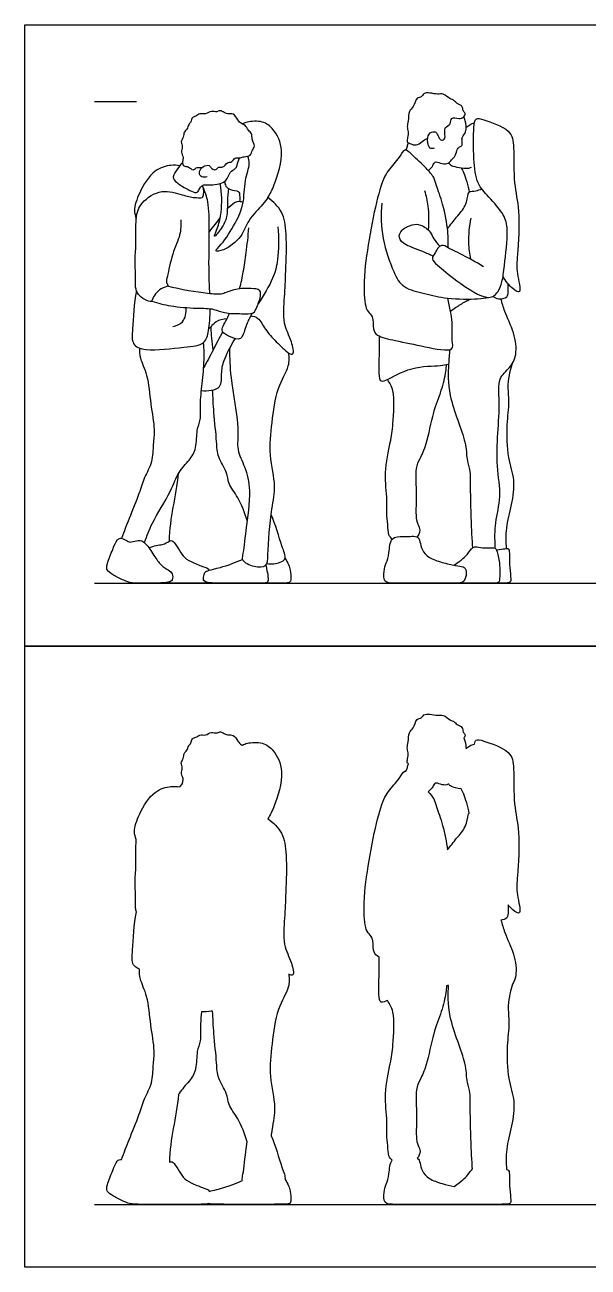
# Model space of a CAD drawing. Header units: millimetres. Extents: x 1 to 7, y 0.3 to 34.9.
# Drawn here: x 1.011 to 3.062, y 20.38 to 24.901 of the extents above; entities that cross this region are included whole.
import ezdxf

# ---------------------------------------------------------------- set-up
doc = ezdxf.new("R2010")
doc.units = ezdxf.units.MM
for name, color, linetype, true_color in [('AG-DIAGRAM', 7, 'Continuous', 0xfecc66), ('AG-GUIDE', 7, 'Continuous', 0xcccccc), ('AG-OUTLINE', 7, 'Continuous', 0x8000ff), ('AG-PEOPLE', 7, 'Continuous', 0x66ccff), ('X-VPRT', 6, 'Continuous', 0xff00ff)]:
    doc.layers.add(name, color=color, linetype=linetype, true_color=true_color)

msp = doc.modelspace()

# ---------------------------------------------------------------- linework, layer by layer
at = {"layer": 'AG-DIAGRAM'}
for points in [[(1.2653, 22.8691), (5.5325, 22.8691)], [(1.2653, 20.6085), (5.5325, 20.6085)]]:
    msp.add_lwpolyline(points, dxfattribs=at)
at = {"layer": 'AG-GUIDE'}
msp.add_lwpolyline([(1.2653, 24.6217), (1.4177, 24.6217)], dxfattribs=at)
at = {"layer": 'AG-OUTLINE'}
for points, knots in [([(2.7701, 21.6982), (2.7757, 21.6917), (2.7923, 21.6754), (2.8234, 21.6563), (2.7984, 21.744), (2.8048, 21.8022), (2.8152, 21.9676), (2.7888, 22.06), (2.7931, 22.1924), (2.7834, 22.2612), (2.6854, 22.2939), (2.6537, 22.3031), (2.6488, 22.2905), (2.6476, 22.2837), (2.6417, 22.2822), (2.6303, 22.2777), (2.6213, 22.2707), (2.6172, 22.2668), (2.6171, 22.2757), (2.614, 22.2946), (2.6112, 22.3015), (2.6091, 22.3063), (2.6126, 22.3097), (2.6172, 22.3189), (2.6039, 22.3261), (2.6068, 22.3476), (2.5828, 22.3523), (2.574, 22.3676), (2.5578, 22.3693), (2.5354, 22.3927), (2.5132, 22.3861), (2.4868, 22.3937), (2.4621, 22.393), (2.4563, 22.3757), (2.4344, 22.3775), (2.4283, 22.3394), (2.4065, 22.328), (2.4091, 22.2905), (2.4006, 22.2706), (2.4082, 22.2515), (2.4052, 22.2312), (2.4005, 22.216), (2.4054, 22.2127), (2.4072, 22.2115), (2.4062, 22.2072), (2.4039, 22.1987), (2.4005, 22.1892), (2.3985, 22.1846), (2.3973, 22.1848), (2.3884, 22.1851), (2.3739, 22.154), (2.3297, 22.1091), (2.2964, 22.0396), (2.2404, 21.7496), (2.2468, 21.6306), (2.2576, 21.596), (2.2812, 21.58), (2.2774, 21.5325), (2.2872, 21.5157), (2.2988, 21.5094), (2.301, 21.5083), (2.3003, 21.4846), (2.3027, 21.445), (2.2952, 21.3382), (2.3171, 21.3437), (2.3288, 21.3491), (2.3309, 21.3501), (2.3391, 21.337), (2.359, 21.3112), (2.352, 21.1847), (2.3431, 21.1222), (2.3163, 21.0108), (2.3325, 20.9144), (2.3263, 20.8642), (2.3332, 20.8238), (2.3327, 20.7835), (2.3437, 20.7735), (2.3485, 20.7691), (2.3395, 20.7588), (2.3382, 20.7146), (2.3268, 20.6813), (2.317, 20.655), (2.317, 20.6085), (2.354, 20.6085), (2.4502, 20.6085), (2.5399, 20.6085), (2.566, 20.6085), (2.571, 20.6085), (2.643, 20.6085), (2.6777, 20.6085), (2.6996, 20.6085), (2.6996, 20.6085), (2.761, 20.6085), (2.7764, 20.6085), (2.782, 20.6187), (2.7751, 20.6641), (2.7755, 20.7122), (2.7743, 20.7336), (2.7679, 20.7351), (2.7646, 20.7349), (2.7627, 20.7595), (2.7615, 20.8099), (2.7844, 20.8937), (2.7981, 20.9855), (2.7676, 21.065), (2.764, 21.1848), (2.7768, 21.2661), (2.7674, 21.3297), (2.7766, 21.3745), (2.7828, 21.398), (2.7866, 21.4092), (2.792, 21.4186), (2.8036, 21.4493), (2.7945, 21.5206), (2.7566, 21.5961), (2.7486, 21.6279), (2.7442, 21.6433), (2.7523, 21.6437), (2.7715, 21.6487), (2.7696, 21.6762), (2.7709, 21.6906), (2.7701, 21.6982)], [-12.945465, -12.945465, -12.945465, -12.945465, -12.779139, -12.486422, -12.026714, -11.545844, -10.829503, -10.243521, -9.59741, -9.141774, -8.578851, -8.272858, -8.082777, -8.082777, -8.082777, -7.838833, -7.603968, -7.603968, -7.603968, -7.38258, -7.155936, -7.155936, -7.155936, -6.954249, -6.757476, -6.518948, -6.258958, -6.029837, -5.807255, -5.497017, -5.234522, -4.931838, -4.663253, -4.446638, -4.215137, -3.886446, -3.614511, -3.280432, -3.015942, -2.767095, -2.504128, -2.288228, -2.1413, -2.1413, -2.1413, -1.933641, -1.711081, -1.711081, -1.711081, -1.658486, -1.326636, -0.879551, -0.373286, 0.615954, 1.24365, 1.555728, 1.841006, 2.219332, 2.51362, 2.576718, 2.576718, 2.576718, 3.059261, 3.601534, 3.856716, 3.906901, 3.906901, 3.906901, 4.295777, 4.919783, 5.397444, 6.001306, 6.568816, 6.968185, 7.335275, 7.688054, 7.940554, 7.940554, 7.940554, 8.100309, 8.260064, 8.419819, 8.579574, 8.739329, 8.899084, 9.058838, 9.105354, 9.105354, 9.105354, 9.249022, 9.249022, 9.249022, 9.249022, 9.367419, 9.485816, 9.604212, 9.722609, 9.841006, 9.917395, 9.917395, 9.917395, 10.409401, 10.943846, 11.485099, 12.011808, 12.634707, 13.15928, 13.610534, 13.992425, 14.333486, 14.333486, 14.333486, 14.592949, 15.100747, 15.626243, 16.022755, 16.022755, 16.022755, 16.250482, 16.537418, 16.811352, 16.811352, 16.811352, 16.811352]), ([(1.8962, 22.0116), (1.905, 22.0269), (1.921, 22.0573), (1.9609, 22.1837), (1.9192, 22.2597), (1.88, 22.2928), (1.8207, 22.2889), (1.809, 22.2824), (1.8032, 22.2795), (1.8019, 22.28), (1.7955, 22.2827), (1.7861, 22.2939), (1.7721, 22.3199), (1.7499, 22.3143), (1.7335, 22.3238), (1.7206, 22.3307), (1.7099, 22.3207), (1.6893, 22.33), (1.6701, 22.3129), (1.6476, 22.3202), (1.6352, 22.3065), (1.6186, 22.3054), (1.6174, 22.2864), (1.6063, 22.278), (1.6033, 22.2593), (1.5891, 22.2515), (1.5901, 22.2302), (1.5763, 22.2152), (1.5885, 22.1965), (1.5765, 22.1767), (1.5913, 22.1579), (1.5853, 22.1471), (1.5852, 22.1407), (1.5852, 22.14), (1.5817, 22.136), (1.5785, 22.132), (1.5754, 22.1278), (1.5647, 22.1297), (1.5419, 22.1315), (1.4772, 22.1149), (1.4271, 22.0329), (1.4055, 21.9665), (1.4134, 21.9455), (1.4169, 21.9363), (1.4169, 21.9359), (1.4138, 21.9073), (1.4182, 21.8416), (1.4105, 21.7822), (1.4157, 21.7346), (1.412, 21.6938), (1.4162, 21.6768), (1.4176, 21.6728), (1.4072, 21.6275), (1.405, 21.5386), (1.3988, 21.4826), (1.4188, 21.4682), (1.4286, 21.4645), (1.4288, 21.4524), (1.4286, 21.4261), (1.4612, 21.3631), (1.4672, 21.2627), (1.4861, 21.1688), (1.4773, 21.115), (1.4778, 21.0493), (1.4444, 20.9927), (1.4282, 20.934), (1.3899, 20.8426), (1.3727, 20.7976), (1.3633, 20.7717), (1.3574, 20.7727), (1.3464, 20.7691), (1.333, 20.7369), (1.3078, 20.6727), (1.3085, 20.6555), (1.3301, 20.6389), (1.3753, 20.617), (1.3972, 20.6085), (1.4339, 20.6085), (1.462, 20.6085), (1.4667, 20.6085), (1.5661, 20.6085), (1.6496, 20.6085), (1.6728, 20.6085), (1.6786, 20.611), (1.6949, 20.6085), (1.7577, 20.6085), (1.8377, 20.6085), (1.8626, 20.6085), (1.8665, 20.6085), (1.9552, 20.6085), (1.9789, 20.6085), (1.9789, 20.6227), (1.9802, 20.6541), (1.9693, 20.683), (1.9581, 20.6999), (1.96, 20.7096), (1.9432, 20.7501), (1.9237, 20.8212), (1.9078, 20.8582), (1.9087, 20.865), (1.9146, 20.9086), (1.9279, 20.9589), (1.8984, 21.0768), (1.911, 21.1917), (1.9254, 21.317), (1.9766, 21.3958), (1.9733, 21.4304), (1.9721, 21.446), (1.9786, 21.442), (1.9936, 21.4377), (1.9825, 21.4941), (1.9487, 21.5535), (1.9571, 21.6535), (1.9612, 21.7431), (1.9658, 21.8782), (1.953, 21.9604), (1.9159, 21.998), (1.8962, 22.0116)], [0, 0, 0, 0, 0.423061, 1.076269, 1.601765, 2.007766, 2.436012, 2.693593, 2.693593, 2.693593, 2.757288, 3.007155, 3.306235, 3.5631, 3.815511, 4.023573, 4.223582, 4.479713, 4.758782, 5.022932, 5.260115, 5.476489, 5.707298, 5.92111, 6.163225, 6.382844, 6.638486, 6.884587, 7.134427, 7.395363, 7.656332, 7.8882, 7.915576, 7.915576, 7.915576, 8.085392, 8.085392, 8.085392, 8.417477, 8.872067, 9.442562, 9.920228, 10.2356, 10.2356, 10.2356, 10.244342, 10.80676, 11.259455, 11.660566, 12.061574, 12.199876, 12.199876, 12.199876, 12.886333, 13.313592, 13.556997, 13.556997, 13.556997, 13.908419, 14.38615, 14.979462, 15.545393, 15.972448, 16.434863, 16.897206, 17.355645, 17.930056, 18.431281, 18.431281, 18.431281, 18.558927, 18.694603, 18.830279, 18.965956, 19.101632, 19.237308, 19.372984, 19.508661, 19.535578, 19.535578, 19.535578, 19.689766, 19.830695, 19.830695, 19.830695, 19.993393, 20.158152, 20.1937, 20.1937, 20.1937, 20.370553, 20.547407, 20.72426, 20.901113, 20.901113, 20.901113, 21.280072, 21.919215, 21.919215, 21.919215, 22.012783, 22.549111, 23.167114, 23.802015, 24.456809, 25.005613, 25.403462, 25.403462, 25.403462, 25.627944, 26.010655, 26.507489, 27.07387, 27.639654, 28.313657, 28.839478, 29.33244, 29.33244, 29.33244, 29.33244]), ([(2.5494, 21.8987), (2.5462, 21.9261), (2.5342, 21.9899), (2.5095, 22.0532), (2.5024, 22.0834), (2.4882, 22.1011), (2.4798, 22.1103), (2.4849, 22.1143), (2.4943, 22.1228), (2.5007, 22.1391), (2.509, 22.1434), (2.5298, 22.1336), (2.5474, 22.1341), (2.5535, 22.1378), (2.554, 22.1381), (2.557, 22.1348), (2.5595, 22.1279), (2.5856, 22.1222), (2.5992, 22.1203), (2.6026, 22.1139), (2.6097, 22.1014), (2.625, 22.0555), (2.6286, 22.0317), (2.6267, 22.0304), (2.6248, 22.0236), (2.6174, 21.9785), (2.5821, 21.9417), (2.561, 21.9125), (2.5494, 21.8987)], [0.504259, 0.504259, 0.504259, 0.504259, 1.016123, 1.497951, 1.817024, 2.109953, 2.109953, 2.109953, 2.362727, 2.595413, 2.750406, 3.019614, 3.290938, 3.317922, 3.317922, 3.317922, 3.527545, 3.793035, 3.793035, 3.793035, 4.058809, 4.544011, 4.544011, 4.544011, 4.685466, 5.062337, 5.477374, 5.897463, 5.897463, 5.897463, 5.897463]), ([(2.5537, 21.4055), (2.552, 21.3763), (2.547, 21.2887), (2.621, 21.127), (2.6174, 21.0619), (2.6337, 21.0204), (2.6315, 20.9435), (2.6361, 20.8018), (2.6388, 20.7633), (2.6408, 20.7377), (2.6407, 20.7376), (2.6356, 20.7332), (2.6256, 20.7149), (2.6026, 20.6938), (2.5735, 20.674), (2.5609, 20.6764), (2.5277, 20.684), (2.4803, 20.7004), (2.4551, 20.7297), (2.4498, 20.7613), (2.4454, 20.773), (2.4401, 20.7762), (2.4398, 20.7763), (2.4455, 20.7832), (2.454, 20.8018), (2.441, 20.8226), (2.4341, 20.8591), (2.4391, 20.9291), (2.4319, 21.026), (2.4502, 21.0621), (2.4766, 21.118), (2.4958, 21.2316), (2.5281, 21.3062), (2.5435, 21.3717), (2.5458, 21.3962), (2.5463, 21.4041), (2.5487, 21.4046), (2.5511, 21.405), (2.5537, 21.4055)], [0.416823, 0.416823, 0.416823, 0.416823, 1.027532, 1.790774, 2.240499, 2.598684, 3.105295, 3.79229, 4.19745, 4.19745, 4.19745, 4.203265, 4.346934, 4.490602, 4.490602, 4.490602, 4.63347, 4.793225, 4.95298, 5.112735, 5.27249, 5.28164, 5.28164, 5.28164, 5.577449, 5.847086, 6.184189, 6.67464, 7.23467, 7.58857, 8.030109, 8.644471, 9.174312, 9.655047, 9.884839, 9.884839, 9.884839, 9.965384, 9.965384, 9.965384, 9.965384]), ([(1.6949, 21.3119), (1.696, 21.2845), (1.6982, 21.2318), (1.7105, 21.1237), (1.7105, 21.0686), (1.749, 21.0136), (1.7501, 20.9691), (1.7913, 20.9196), (1.8116, 20.8648), (1.8203, 20.8363), (1.8188, 20.8245), (1.812, 20.7738), (1.806, 20.7152), (1.8015, 20.6993), (1.8033, 20.6949), (1.7497, 20.6724), (1.7094, 20.6625), (1.6893, 20.6577), (1.6831, 20.6558), (1.683, 20.6561), (1.6792, 20.663), (1.6623, 20.6673), (1.6129, 20.6873), (1.5861, 20.705), (1.5685, 20.7384), (1.5497, 20.7648), (1.5427, 20.7642), (1.5377, 20.7617), (1.539, 20.8484), (1.5626, 20.9214), (1.5709, 21.0088), (1.5715, 21.0098), (1.5823, 21.0275), (1.6113, 21.0551), (1.6377, 21.0999), (1.6351, 21.166), (1.6536, 21.2032), (1.6493, 21.2571), (1.6525, 21.2946), (1.654, 21.3097), (1.6658, 21.3079), (1.6791, 21.3092), (1.6932, 21.3116), (1.6949, 21.3119)], [-3.404592, -3.404592, -3.404592, -3.404592, -2.876622, -2.276157, -1.84112, -1.383071, -1.004744, -0.550585, 0, 0, 0, 0.167577, 0.723962, 0.936379, 0.936379, 0.936379, 1.101138, 1.219365, 1.219365, 1.219365, 1.225161, 1.37935, 1.533539, 1.687727, 1.841916, 1.996105, 2.138931, 2.138931, 2.138931, 2.988607, 2.988607, 2.988607, 3.015181, 3.457354, 3.873229, 4.334213, 4.70477, 5.16162, 5.454039, 5.454039, 5.454039, 5.801831, 5.850539, 5.850539, 5.850539, 5.850539])]:
    msp.add_open_spline(points, degree=3, knots=knots, dxfattribs=at)
at = {"layer": 'AG-PEOPLE'}
for points, knots in [([(2.5123, 24.5038), (2.5139, 24.4995), (2.5187, 24.4919), (2.5236, 24.4807), (2.5432, 24.4816), (2.5394, 24.5095), (2.5389, 24.5291), (2.5639, 24.5375), (2.5594, 24.5678), (2.5915, 24.5576), (2.6097, 24.5645), (2.6172, 24.5795), (2.6039, 24.5867), (2.6068, 24.6082), (2.5828, 24.6129), (2.574, 24.6282), (2.5578, 24.6299), (2.5354, 24.6533), (2.5132, 24.6467), (2.4868, 24.6543), (2.4621, 24.6536), (2.4563, 24.6363), (2.4344, 24.6381), (2.4283, 24.6), (2.4065, 24.5886), (2.4091, 24.5511), (2.4006, 24.5312), (2.4082, 24.5121), (2.4052, 24.4918), (2.4005, 24.4766), (2.4054, 24.4733), (2.4072, 24.4721), (2.4109, 24.4696), (2.4191, 24.4655), (2.4424, 24.4614), (2.461, 24.4816), (2.4721, 24.4856), (2.4774, 24.488)], [0, 0, 0, 0, 0.212129, 0.403521, 0.60707, 0.889168, 1.134242, 1.399682, 1.658012, 1.945818, 2.199768, 2.401455, 2.598227, 2.836755, 3.096746, 3.325867, 3.548448, 3.858686, 4.121181, 4.423866, 4.692451, 4.909065, 5.140567, 5.469257, 5.741192, 6.075272, 6.339762, 6.588609, 6.851575, 7.067476, 7.214404, 7.214404, 7.214404, 7.425257, 7.689459, 7.979168, 8.218619, 8.218619, 8.218619, 8.218619]), ([(1.6744, 24.3481), (1.6685, 24.3459), (1.6541, 24.3446), (1.6432, 24.3618), (1.6539, 24.384), (1.6771, 24.3924), (1.6872, 24.3868), (1.6904, 24.3764), (1.7081, 24.3708), (1.7146, 24.3866), (1.7349, 24.3795), (1.7463, 24.4023), (1.7667, 24.3996), (1.7742, 24.4202), (1.796, 24.4154), (1.8091, 24.4228), (1.8356, 24.4217), (1.8376, 24.4463), (1.8518, 24.4598), (1.8359, 24.4843), (1.8398, 24.5064), (1.823, 24.5161), (1.8149, 24.5376), (1.798, 24.5404), (1.7861, 24.5545), (1.7721, 24.5805), (1.7499, 24.5749), (1.7335, 24.5844), (1.7206, 24.5913), (1.7099, 24.5813), (1.6893, 24.5906), (1.6701, 24.5735), (1.6476, 24.5808), (1.6352, 24.5671), (1.6186, 24.566), (1.6174, 24.547), (1.6063, 24.5386), (1.6033, 24.5199), (1.5891, 24.5121), (1.5901, 24.4908), (1.5763, 24.4758), (1.5885, 24.4571), (1.5765, 24.4373), (1.5913, 24.4185), (1.5829, 24.4035), (1.5888, 24.3842), (1.6067, 24.3873), (1.6237, 24.3684), (1.6343, 24.3829), (1.6487, 24.3819), (1.6538, 24.3819), (1.6563, 24.3816)], [0, 0, 0, 0, 0.252302, 0.486616, 0.760976, 1.038591, 1.219599, 1.404965, 1.626949, 1.835074, 2.071238, 2.338997, 2.578865, 2.819423, 3.069754, 3.300534, 3.572839, 3.836284, 4.074691, 4.369342, 4.631075, 4.871758, 5.140014, 5.36484, 5.614708, 5.913787, 6.170653, 6.423064, 6.631125, 6.831135, 7.087266, 7.366335, 7.630485, 7.867668, 8.084041, 8.31485, 8.528662, 8.770778, 8.990396, 9.246039, 9.49214, 9.74198, 10.002916, 10.263885, 10.495753, 10.725895, 10.956765, 11.218839, 11.4307, 11.644336, 11.805728, 11.805728, 11.805728, 11.805728]), ([(1.8962, 24.2722), (1.905, 24.2875), (1.921, 24.3179), (1.9609, 24.4443), (1.9192, 24.5203), (1.88, 24.5534), (1.8207, 24.5495), (1.809, 24.543), (1.8032, 24.5401)], [0, 0, 0, 0, 0.423061, 1.076269, 1.601765, 2.007766, 2.436012, 2.693593, 2.693593, 2.693593, 2.693593]), ([(2.4798, 24.3709), (2.4849, 24.3749), (2.4943, 24.3834), (2.5007, 24.3997), (2.509, 24.404), (2.5298, 24.3942), (2.5539, 24.3949), (2.5636, 24.4102), (2.5807, 24.4241), (2.5839, 24.4491), (2.5947, 24.459), (2.6046, 24.4598), (2.6028, 24.4799), (2.6015, 24.4941), (2.6211, 24.5096), (2.6149, 24.5529), (2.6112, 24.5621), (2.6091, 24.5669)], [0, 0, 0, 0, 0.252774, 0.48546, 0.640453, 0.909661, 1.180985, 1.414302, 1.679202, 1.961209, 2.169657, 2.324617, 2.563942, 2.77687, 3.043976, 3.408453, 3.635097, 3.635097, 3.635097, 3.635097]), ([(2.6812, 24.0206), (2.6651, 24.0304), (2.6361, 24.0478), (2.566, 24.0828), (2.5532, 24.0881), (2.5237, 24.1084), (2.506, 24.0708), (2.4882, 24.0491), (2.5178, 24.0226), (2.5799, 23.9697), (2.6962, 23.8919), (2.7352, 23.9278), (2.7502, 23.9678), (2.7572, 24.0258), (2.7722, 24.1545), (2.7574, 24.2104), (2.6999, 24.2756), (2.6538, 24.3233), (2.6439, 24.4129), (2.644, 24.5222), (2.6498, 24.5648), (2.6854, 24.5545), (2.7834, 24.5218), (2.7931, 24.453), (2.7888, 24.3206), (2.8152, 24.2282), (2.8048, 24.0628), (2.7984, 24.0046), (2.8234, 23.9169), (2.7854, 23.9403), (2.7607, 23.9681), (2.7518, 23.9854)], [0, 0, 0, 0, 0.431013, 0.922233, 1.153079, 1.444906, 1.782801, 2.064014, 2.376007, 2.919843, 3.571789, 3.929685, 4.290003, 4.736147, 5.382042, 5.820722, 6.340753, 6.80072, 7.34059, 7.951682, 8.272858, 8.578851, 9.141774, 9.59741, 10.243521, 10.829503, 11.545844, 12.026714, 12.486422, 12.779139, 13.149943, 13.149943, 13.149943, 13.149943]), ([(2.5014, 24.4518), (2.4967, 24.451), (2.4833, 24.4482), (2.4737, 24.4822), (2.4827, 24.511), (2.5062, 24.514), (2.5106, 24.5068), (2.5123, 24.5038)], [0, 0, 0, 0, 0.217884, 0.532625, 0.837552, 1.082858, 1.267954, 1.267954, 1.267954, 1.267954]), ([(2.6172, 24.5274), (2.6213, 24.5313), (2.6303, 24.5383), (2.6417, 24.5428), (2.6476, 24.5443)], [0, 0, 0, 0, 0.2348652, 0.4788086, 0.4788086, 0.4788086, 0.4788086]), ([(2.3985, 24.4452), (2.4005, 24.4498), (2.4039, 24.4593), (2.4062, 24.4678), (2.4072, 24.4721)], [0, 0, 0, 0, 0.2225602, 0.430219, 0.430219, 0.430219, 0.430219]), ([(1.5852, 24.4006), (1.5785, 24.3931), (1.5681, 24.3777), (1.5444, 24.3479), (1.5661, 24.3227), (1.6151, 24.2952), (1.6403, 24.2875), (1.6465, 24.3045), (1.6567, 24.3211), (1.689, 24.3164), (1.7499, 24.3266), (1.7538, 24.3663), (1.7795, 24.3762), (1.7833, 24.3908), (1.7905, 24.4081), (1.7925, 24.4173)], [0, 0, 0, 0, 0.318401, 0.648932, 0.954061, 1.401371, 1.670971, 1.892537, 2.129369, 2.454239, 2.890899, 3.226763, 3.506599, 3.725604, 4.034447, 4.034447, 4.034447, 4.034447]), ([(1.8962, 24.2722), (1.8899, 24.2638), (1.8782, 24.2462), (1.8202, 24.1901), (1.8038, 24.1287), (1.7415, 24.0801), (1.6964, 24.0743), (1.7333, 24.106), (1.7788, 24.1801), (1.8107, 24.2485), (1.8088, 24.3324), (1.8329, 24.3947), (1.8258, 24.4142), (1.8231, 24.4229)], [0, 0, 0, 0, 0.326936, 0.835406, 1.306989, 1.823628, 2.123359, 2.441617, 3.000031, 3.508825, 4.041305, 4.505054, 4.809017, 4.809017, 4.809017, 4.809017]), ([(2.5518, 24.0897), (2.5525, 24.1097), (2.5528, 24.15), (2.5353, 24.2476), (2.5095, 24.3138), (2.5019, 24.3464), (2.4718, 24.3807), (2.424, 24.4244), (2.3931, 24.4559), (2.3739, 24.4146), (2.3297, 24.3697), (2.2964, 24.3002), (2.2404, 24.0102), (2.2468, 23.8912), (2.2576, 23.8566), (2.2812, 23.8406), (2.2774, 23.7931), (2.2926, 23.7669), (2.3671, 23.7506), (2.4594, 23.7316), (2.5763, 23.7069), (2.5642, 23.7552), (2.569, 23.8188), (2.5606, 23.8568), (2.5544, 23.8904), (2.5505, 23.9065)], [0, 0, 0, 0, 0.443888, 1.016123, 1.497951, 1.817024, 2.196373, 2.674279, 2.997994, 3.329844, 3.776929, 4.283195, 5.272434, 5.90013, 6.212208, 6.497486, 6.875812, 7.1701, 7.644526, 8.24607, 8.804785, 9.123779, 9.586621, 9.949503, 10.352952, 10.352952, 10.352952, 10.352952]), ([(1.5754, 24.3884), (1.5647, 24.3903), (1.5419, 24.3921), (1.4772, 24.3755), (1.4271, 24.2935), (1.4055, 24.2271), (1.4134, 24.2061), (1.4169, 24.1969)], [0, 0, 0, 0, 0.332085, 0.786675, 1.35717, 1.834836, 2.150208, 2.150208, 2.150208, 2.150208]), ([(2.554, 24.3987), (2.557, 24.3954), (2.5605, 24.386), (2.6244, 24.3761), (2.6322, 24.3811), (2.637, 24.3826)], [0, 0, 0, 0, 0.2096224, 0.6512892, 0.8718559, 0.8718559, 0.8718559, 0.8718559]), ([(2.5992, 24.3809), (2.6026, 24.3745), (2.6097, 24.362), (2.625, 24.3161), (2.6286, 24.2923)], [0, 0, 0, 0, 0.2657738, 0.7509755, 0.7509755, 0.7509755, 0.7509755]), ([(1.7381, 24.3309), (1.7386, 24.3252), (1.7422, 24.3134), (1.7581, 24.2981), (1.7922, 24.2992), (1.7929, 24.2801), (1.7942, 24.2653), (1.7932, 24.2578)], [0, 0, 0, 0, 0.241455, 0.508441, 0.822184, 1.0504, 1.308074, 1.308074, 1.308074, 1.308074]), ([(1.5796, 24.1918), (1.5799, 24.1735), (1.5789, 24.1345), (1.5461, 24.0699), (1.5317, 23.988), (1.5237, 23.9637), (1.5381, 23.9491), (1.5008, 23.9446), (1.4742, 23.9045), (1.4738, 23.8905), (1.4456, 23.901), (1.4231, 23.9183), (1.4114, 23.9469), (1.4157, 23.9952), (1.4105, 24.0428), (1.4182, 24.1022), (1.4118, 24.1967), (1.4322, 24.257), (1.5089, 24.3075), (1.5827, 24.282), (1.6263, 24.2715), (1.6514, 24.2721), (1.6634, 24.2722), (1.6644, 24.3046), (1.6575, 24.3166)], [0, 0, 0, 0, 0.431417, 0.934142, 1.463431, 1.752168, 1.95535, 2.239687, 2.63945, 2.816945, 3.103259, 3.419874, 3.731693, 4.132701, 4.533812, 4.986507, 5.548925, 6.006832, 6.532556, 7.036495, 7.429372, 7.709747, 7.877041, 8.251395, 8.251395, 8.251395, 8.251395]), ([(1.6847, 23.9227), (1.6837, 23.946), (1.68, 24.0205), (1.6838, 24.15), (1.6817, 24.2551), (1.6674, 24.2929), (1.6602, 24.3103)], [3.924117, 3.924117, 3.924117, 3.924117, 4.285099, 5.015108, 5.604474, 6.041714, 6.041714, 6.041714, 6.041714]), ([(1.7524, 24.305), (1.7511, 24.29), (1.7475, 24.2608), (1.7498, 24.2002), (1.7302, 24.1648), (1.6922, 24.1149), (1.7173, 24.1727), (1.7287, 24.2186), (1.7292, 24.2899), (1.7223, 24.3239)], [0, 0, 0, 0, 0.390887, 0.831408, 1.230645, 1.583623, 1.930267, 2.365056, 2.95831, 2.95831, 2.95831, 2.95831]), ([(2.4659, 24.298), (2.4714, 24.2794), (2.4804, 24.2415), (2.4823, 24.1833), (2.4795, 24.1545)], [0, 0, 0, 0, 0.4362061, 0.9687721, 0.9687721, 0.9687721, 0.9687721]), ([(2.5494, 24.1593), (2.561, 24.1731), (2.5821, 24.2023), (2.6174, 24.2391), (2.625, 24.2851), (2.6278, 24.2948), (2.6543, 24.2962), (2.6674, 24.3012), (2.6747, 24.3037)], [0, 0, 0, 0, 0.420089, 0.835126, 1.211997, 1.373026, 1.650295, 1.9257, 1.9257, 1.9257, 1.9257]), ([(1.806, 24.2565), (1.804, 24.2563), (1.7944, 24.2559), (1.7845, 24.2646), (1.7544, 24.238), (1.7483, 24.2313)], [0.1095646, 0.1095646, 0.1095646, 0.1095646, 0.1958409, 0.5154925, 0.7195563, 0.7195563, 0.7195563, 0.7195563]), ([(1.8337, 23.8425), (1.8427, 23.841), (1.8635, 23.837), (1.8863, 23.7892), (1.9251, 23.7499), (1.9673, 23.7058), (1.9936, 23.6983), (1.9825, 23.7547), (1.9487, 23.8141), (1.9571, 23.9141), (1.9612, 24.0037), (1.9658, 24.1388), (1.953, 24.221), (1.9159, 24.2586), (1.8962, 24.2722)], [0, 0, 0, 0, 0.303834, 0.709775, 1.159599, 1.615981, 1.840463, 2.223174, 2.720008, 3.286389, 3.852173, 4.526176, 5.051996, 5.544959, 5.544959, 5.544959, 5.544959]), ([(2.3101, 24.252), (2.3065, 24.2094), (2.3085, 24.1252), (2.3504, 24.0041), (2.386, 23.9407), (2.4701, 23.923), (2.5463, 23.9026), (2.6594, 23.9021), (2.6856, 23.907), (2.6987, 23.9093)], [0, 0, 0, 0, 0.64835, 1.291773, 1.760968, 2.265209, 2.794779, 3.391639, 3.752278, 3.752278, 3.752278, 3.752278]), ([(2.6345, 24.0477), (2.6306, 24.0679), (2.6252, 24.1088), (2.6295, 24.1684), (2.6354, 24.1974)], [0, 0, 0, 0, 0.4489575, 0.9882236, 0.9882236, 0.9882236, 0.9882236]), ([(1.793, 23.9407), (1.7994, 23.9627), (1.8074, 24.0061), (1.8176, 24.0723), (1.8243, 24.1323), (1.8268, 24.1624)], [4.84383, 4.84383, 4.84383, 4.84383, 5.260898, 5.750037, 6.304526, 6.304526, 6.304526, 6.304526]), ([(1.9322, 24.1666), (1.9375, 24.127), (1.9327, 24.0452), (1.9182, 23.9789), (1.8795, 23.9155), (1.8607, 23.8859)], [0, 0, 0, 0, 0.637393, 1.123129, 1.724481, 1.724481, 1.724481, 1.724481]), ([(2.4971, 24.059), (2.4848, 24.0648), (2.461, 24.0769), (2.3986, 24.0969), (2.368, 24.1243), (2.3821, 24.1586), (2.4218, 24.1749), (2.4512, 24.1769), (2.4904, 24.1487), (2.4977, 24.122), (2.5136, 24.1039), (2.5216, 24.0956)], [0, 0, 0, 0, 0.366181, 0.830615, 1.170642, 1.481686, 1.848186, 2.157529, 2.536774, 2.838438, 3.174819, 3.174819, 3.174819, 3.174819]), ([(1.4176, 23.9334), (1.4072, 23.8881), (1.405, 23.7992), (1.3981, 23.7363), (1.4564, 23.7111), (1.5876, 23.7284), (1.6682, 23.7346), (1.6821, 23.7911), (1.686, 23.838), (1.6861, 23.8679)], [0, 0, 0, 0, 0.686458, 1.113716, 1.526078, 2.208638, 2.707473, 3.105532, 3.625789, 3.625789, 3.625789, 3.625789]), ([(1.4731, 23.8956), (1.4959, 23.8884), (1.5416, 23.8759), (1.6346, 23.869), (1.6996, 23.8699), (1.7376, 23.8495), (1.7982, 23.8508), (1.8451, 23.8472), (1.8562, 23.8741), (1.8729, 23.9167), (1.8663, 23.9388), (1.8452, 23.9413), (1.7994, 23.9429), (1.7735, 23.9371), (1.7436, 23.9274), (1.7248, 23.9189), (1.6718, 23.9232), (1.5782, 23.9367), (1.5302, 23.9504)], [0, 0, 0, 0, 0.492037, 1.055694, 1.519097, 1.891357, 2.347596, 2.725085, 3.017294, 3.412651, 3.663036, 3.914922, 4.308651, 4.618942, 4.936371, 5.190032, 5.600025, 6.301733, 6.301733, 6.301733, 6.301733]), ([(2.7155, 23.9131), (2.7211, 23.9089), (2.7331, 23.9015), (2.7718, 23.906), (2.7696, 23.9368), (2.7709, 23.9512), (2.7701, 23.9588)], [0, 0, 0, 0, 0.263335, 0.583694, 0.870629, 1.144563, 1.144563, 1.144563, 1.144563]), ([(1.5495, 23.8038), (1.5624, 23.806), (1.5919, 23.8146), (1.5998, 23.8546), (1.5979, 23.8722)], [0, 0, 0, 0, 0.3652112, 0.788954, 0.788954, 0.788954, 0.788954]), ([(2.5604, 23.8591), (2.5723, 23.8678), (2.597, 23.8841), (2.6203, 23.897), (2.6322, 23.903)], [0, 0, 0, 0, 0.3808748, 0.7421858, 0.7421858, 0.7421858, 0.7421858]), ([(2.7238, 22.9956), (2.722, 23.0324), (2.721, 23.0915), (2.7482, 23.185), (2.7266, 23.2955), (2.7322, 23.4148), (2.7416, 23.5268), (2.7299, 23.614), (2.7784, 23.6517), (2.8047, 23.7013), (2.7945, 23.7812), (2.7566, 23.8567), (2.7486, 23.8885), (2.7442, 23.9039)], [0.030173, 0.030173, 0.030173, 0.030173, 0.542007, 1.104097, 1.706217, 2.334494, 2.949113, 3.46234, 3.884087, 4.299272, 4.807071, 5.332566, 5.729078, 5.729078, 5.729078, 5.729078]), ([(1.7467, 23.8313), (1.733, 23.831), (1.706, 23.8237), (1.6896, 23.8026), (1.6837, 23.7977), (1.6811, 23.7953)], [0, 0, 0, 0, 0.3729945, 0.6647449, 0.8554665, 0.8554665, 0.8554665, 0.8554665]), ([(1.8391, 23.8517), (1.8318, 23.8396), (1.8158, 23.8103), (1.8065, 23.7672), (1.7872, 23.7522), (1.7541, 23.7683), (1.725, 23.7824), (1.7331, 23.807), (1.743, 23.8237), (1.7534, 23.8444), (1.7567, 23.8512)], [1.971745, 1.971745, 1.971745, 1.971745, 2.246813, 2.664565, 2.915638, 3.261114, 3.574321, 3.830796, 4.158788, 4.299866, 4.299866, 4.299866, 4.299866]), ([(1.7308, 23.784), (1.7195, 23.7618), (1.6965, 23.7173), (1.6736, 23.6741), (1.662, 23.6525)], [0, 0, 0, 0, 0.503864, 1.002215, 1.002215, 1.002215, 1.002215]), ([(1.6968, 23.7181), (1.6934, 23.7431), (1.6892, 23.7934), (1.689, 23.7996), (1.6889, 23.8027)], [0, 0, 0, 0, 0.5059177, 0.683224, 0.683224, 0.683224, 0.683224]), ([(1.4465, 23.0169), (1.457, 23.0431), (1.4709, 23.0886), (1.5452, 23.2011), (1.5665, 23.273), (1.6113, 23.3157), (1.6377, 23.3605), (1.6351, 23.4266), (1.6536, 23.4638), (1.6484, 23.5288), (1.6586, 23.6056), (1.6654, 23.6908), (1.6633, 23.7271), (1.6619, 23.7449)], [0, 0, 0, 0, 0.495286, 1.16464, 1.672611, 2.114784, 2.530659, 2.991643, 3.3622, 3.81905, 4.342005, 4.877184, 5.303863, 5.303863, 5.303863, 5.303863]), ([(1.654, 23.5703), (1.6658, 23.5685), (1.6888, 23.5706), (1.7287, 23.5797), (1.7259, 23.6347), (1.7331, 23.6785), (1.7589, 23.7285), (1.7766, 23.7587)], [0, 0, 0, 0, 0.347792, 0.68486, 1.08149, 1.489587, 1.983301, 1.983301, 1.983301, 1.983301]), ([(2.301, 23.7689), (2.3003, 23.7452), (2.3027, 23.7056), (2.2952, 23.5988), (2.3308, 23.6077), (2.4168, 23.6607), (2.5219, 23.6587), (2.5434, 23.6643), (2.5537, 23.6661)], [0, 0, 0, 0, 0.482543, 1.024816, 1.279998, 1.861388, 2.444265, 2.764032, 2.764032, 2.764032, 2.764032]), ([(1.4286, 23.7251), (1.4288, 23.713), (1.4286, 23.6867), (1.4612, 23.6237), (1.4672, 23.5233), (1.4861, 23.4294), (1.4773, 23.3756), (1.4778, 23.3099), (1.4444, 23.2533), (1.4282, 23.1946), (1.3899, 23.1032), (1.3727, 23.0582), (1.3633, 23.0323)], [0, 0, 0, 0, 0.351422, 0.829152, 1.422465, 1.988396, 2.41545, 2.877865, 3.340209, 3.798648, 4.373059, 4.874284, 4.874284, 4.874284, 4.874284]), ([(1.7558, 23.7212), (1.7569, 23.6864), (1.7568, 23.6205), (1.7949, 23.4331), (1.7793, 23.3567), (1.8152, 23.2908), (1.8363, 23.2033), (1.8154, 23.0675), (1.8058, 22.9738), (1.7987, 22.9511), (1.8447, 22.9258), (1.8962, 22.9276), (1.8943, 22.9786), (1.9076, 23.1428), (1.9279, 23.2195), (1.8984, 23.3374), (1.911, 23.4523), (1.9254, 23.5776), (1.9766, 23.6564), (1.9733, 23.691), (1.9721, 23.7066)], [0, 0, 0, 0, 0.594376, 1.38905, 1.898125, 2.375969, 2.924627, 3.621563, 4.177947, 4.422523, 4.821787, 5.199403, 5.571419, 6.318192, 6.85452, 7.472523, 8.107424, 8.762217, 9.311022, 9.708871, 9.708871, 9.708871, 9.708871]), ([(2.558, 23.719), (2.5558, 23.7014), (2.5535, 23.6634), (2.547, 23.5493), (2.621, 23.3876), (2.6174, 23.3225), (2.6337, 23.281), (2.6315, 23.2041), (2.6361, 23.0624), (2.6388, 23.0239), (2.6408, 22.9983)], [0, 0, 0, 0, 0.416823, 1.027532, 1.790774, 2.240499, 2.598684, 3.105295, 3.79229, 4.19745, 4.19745, 4.19745, 4.19745]), ([(2.4398, 23.0369), (2.4455, 23.0438), (2.454, 23.0624), (2.441, 23.0832), (2.4341, 23.1197), (2.4391, 23.1897), (2.4319, 23.2866), (2.4502, 23.3227), (2.4766, 23.3786), (2.4958, 23.4922), (2.5281, 23.5668), (2.5435, 23.6323), (2.5458, 23.6568), (2.5463, 23.6647)], [0, 0, 0, 0, 0.295809, 0.565447, 0.902549, 1.393001, 1.95303, 2.306931, 2.748469, 3.362832, 3.892672, 4.373408, 4.603199, 4.603199, 4.603199, 4.603199]), ([(2.7646, 22.9955), (2.7627, 23.0201), (2.7615, 23.0705), (2.7844, 23.1543), (2.7981, 23.2461), (2.7676, 23.3256), (2.764, 23.4454), (2.7768, 23.5267), (2.7674, 23.5903), (2.7766, 23.6351), (2.7828, 23.6586), (2.7866, 23.6698)], [0, 0, 0, 0, 0.492006, 1.026451, 1.567704, 2.094413, 2.717313, 3.241885, 3.693139, 4.075031, 4.416091, 4.416091, 4.416091, 4.416091]), ([(2.3485, 23.0297), (2.3437, 23.0341), (2.3327, 23.0441), (2.3332, 23.0844), (2.3263, 23.1248), (2.3325, 23.175), (2.3163, 23.2714), (2.3431, 23.3828), (2.352, 23.4453), (2.359, 23.5718), (2.3391, 23.5976), (2.3309, 23.6107)], [0, 0, 0, 0, 0.2525, 0.605279, 0.972369, 1.371738, 1.939248, 2.54311, 3.020772, 3.644777, 4.033654, 4.033654, 4.033654, 4.033654]), ([(1.8203, 23.0969), (1.8116, 23.1254), (1.7913, 23.1802), (1.7501, 23.2297), (1.749, 23.2742), (1.7105, 23.3292), (1.7105, 23.3843), (1.6982, 23.4924), (1.696, 23.5451), (1.6949, 23.5725)], [0, 0, 0, 0, 0.550585, 1.004744, 1.383071, 1.84112, 2.276157, 2.876622, 3.404592, 3.404592, 3.404592, 3.404592]), ([(1.8925, 22.9405), (1.908, 22.9371), (1.9396, 22.9429), (1.9652, 22.9579), (1.9436, 23.0094), (1.9237, 23.0818), (1.9078, 23.1188)], [0, 0, 0, 0, 0.402219, 0.677466, 1.075308, 1.714452, 1.714452, 1.714452, 1.714452]), ([(1.4632, 22.9975), (1.4824, 23.0068), (1.5154, 23.0076), (1.5386, 23.0241), (1.5492, 23.0261), (1.5685, 22.999), (1.5861, 22.9656), (1.6129, 22.9479), (1.6623, 22.9279), (1.6792, 22.9236), (1.683, 22.9167), (1.6831, 22.9164)], [0, 0, 0, 0, 0.154189, 0.308377, 0.462566, 0.616755, 0.770943, 0.925132, 1.079321, 1.23351, 1.239306, 1.239306, 1.239306, 1.239306]), ([(1.6786, 22.8716), (1.6728, 22.8691), (1.6496, 22.8691), (1.5661, 22.8691), (1.4667, 22.8691)], [1.5551476, 1.5551476, 1.5551476, 1.5551476, 1.6960757, 1.8502644, 1.8502644, 1.8502644, 1.8502644])]:
    msp.add_open_spline(points, degree=3, knots=knots, dxfattribs=at)
for points in [[(1.7231, 24.1999), (1.7095, 24.1828), (1.6953, 24.1662), (1.6827, 24.1484)], [(1.5377, 23.0223), (1.539, 23.109), (1.5626, 23.182), (1.5709, 23.2694)], [(1.4509, 23.0127), (1.4412, 23.0228), (1.4249, 23.0281), (1.3972, 23.016), (1.3848, 23.022), (1.3637, 23.0351), (1.3467, 23.0303), (1.333, 22.9975), (1.3078, 22.9333), (1.3085, 22.9161), (1.3301, 22.8995), (1.3753, 22.8776), (1.3972, 22.8691), (1.4472, 22.8691), (1.5312, 22.8691), (1.5513, 22.8789), (1.549, 22.9059), (1.5366, 22.9161), (1.5058, 22.9326), (1.4832, 22.9673), (1.4606, 23.0026), (1.4509, 23.0127)], [(2.3485, 23.0297), (2.3395, 23.0194), (2.3382, 22.9752), (2.3268, 22.9419), (2.317, 22.9156), (2.317, 22.8691), (2.354, 22.8691), (2.4502, 22.8691), (2.5676, 22.8691), (2.5972, 22.8691), (2.6151, 22.8782), (2.6204, 22.9156), (2.609, 22.9302), (2.5822, 22.9322), (2.5294, 22.944), (2.4803, 22.961), (2.4551, 22.9903), (2.4498, 23.0219), (2.4433, 23.039), (2.421, 23.0406), (2.3922, 23.0374), (2.3575, 23.0401), (2.3485, 23.0297)], [(2.5735, 22.9346), (2.6026, 22.9544), (2.6256, 22.9755), (2.6404, 23.0024), (2.6545, 23.0018), (2.6842, 22.9959), (2.7232, 22.9992), (2.7299, 22.991), (2.742, 22.9341), (2.7394, 22.8897), (2.7394, 22.8691), (2.7124, 22.8691), (2.643, 22.8691), (2.571, 22.8691)], [(2.7283, 22.9901), (2.7426, 22.9918), (2.7603, 22.9951), (2.7741, 22.9971), (2.7755, 22.9728), (2.7751, 22.9247), (2.782, 22.8793), (2.7764, 22.8691), (2.761, 22.8691), (2.6996, 22.8691)], [(1.8881, 22.9342), (1.8959, 22.9024), (1.8969, 22.8815), (1.8969, 22.8691), (1.8662, 22.8691), (1.7572, 22.8691), (1.6626, 22.8691), (1.6606, 22.8849), (1.6642, 22.9065), (1.6734, 22.9145), (1.7028, 22.9215), (1.7497, 22.933), (1.8033, 22.9555)], [(1.9581, 22.9605), (1.9693, 22.9436), (1.9802, 22.9147), (1.9789, 22.8833), (1.9789, 22.8691), (1.9552, 22.8691), (1.8665, 22.8691)]]:
    msp.add_open_spline(points, degree=3, dxfattribs=at)
at = {"layer": 'X-VPRT'}
for points in [[(1.0113, 22.6405), (1.0113, 24.9011), (5.7865, 24.9011), (5.7865, 22.6405)], [(1.0113, 20.3799), (1.0113, 22.6405), (5.7865, 22.6405), (5.7865, 20.3799)]]:
    msp.add_lwpolyline(points, close=True, dxfattribs=at)

doc.saveas('drawing.dxf')
